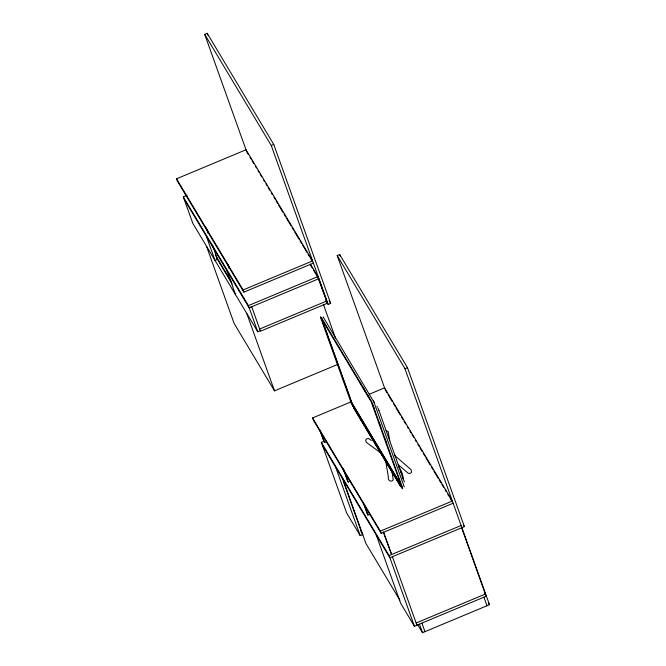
<?xml version="1.0" encoding="UTF-8"?>
<svg xmlns="http://www.w3.org/2000/svg" width="666" height="666" viewBox="0 0 666 666"><rect width="100%" height="100%" fill="white"/><g stroke="black" fill="none" stroke-linecap="round" stroke-linejoin="round"><path stroke-width="1" d="M404.37 481.976L378.962 410.472M246.936 152.339L204.695 34.349L207.193 33.3L273.768 144.447L330.677 303.396L328.18 304.445L325.849 300.557M176.532 178.804L246.02 149.767L312.595 260.914L243.107 289.951L176.532 178.804L177.314 181.002L243.889 292.149L313.378 263.112M204.695 34.349L271.262 145.496L273.768 144.447M260.264 330.744L257.767 331.785L249.226 307.942L184.082 199.084L183.3 196.886L187.104 195.296M385.09 389.327L337.196 255.561L339.693 254.52L407.484 367.69L464.393 526.639L389.901 557.758L322.119 444.597L321.328 442.39L324.209 441.192M183.3 196.886L248.418 305.611L317.907 276.573L327.447 303.23L260.464 331.218L251.706 306.768M249.226 307.942L251.731 306.901M259.673 329.021L326.665 301.032L317.965 277.564M206.56 246.445L234.141 323.476L274.484 390.834L337.312 364.585M337.196 255.561L404.978 368.731L407.484 367.69M453.138 503.23L381.143 533.308L313.361 420.138L312.57 417.94L350.965 401.898M369.205 394.272L384.565 387.853L452.347 501.023L380.361 531.11L312.57 417.94M353.08 406.235L401.232 486.621L400.499 486.247L355.336 410.847L353.08 406.235L360.248 417.599M319.672 429.737L323.826 441.35L324.558 442.557L326.457 441.766M342.973 468.24L347.477 480.819L348.201 482.034L350.1 481.235M363.087 502.222L367.241 513.827L367.973 515.043L369.871 514.244M322.369 445.163L346.661 513.02L360.181 535.589L362.687 534.54M321.328 442.39L389.111 555.561L461.105 525.482M416.133 622.985L485.622 593.947L484.565 592.191M376.182 534.856L400.699 603.329L414.418 626.231L486.405 596.153L484.299 592.623M417.732 624.775L422.485 632.7L489.468 604.711L404.978 368.731M386.089 430.794L388.153 431.443L389.727 440.8M381.01 453.071L366.333 442.349L365.634 440.159L366.866 438.744L368.506 438.461L371.37 440.451M394.347 455.178L411.03 469.63L411.605 472.219L410.489 473.235L408.441 473.426L398.168 464.677M404.27 486.946L373.909 402.056M402.539 487.853L371.836 401.956L321.262 317.491L321.345 317.973M247.336 152.855L248.401 154.637M250 157.301L251.065 159.082M252.131 160.856L253.729 163.528M255.328 166.192L256.393 167.974M257.992 170.638L259.057 172.419M260.123 174.192L261.721 176.865M263.32 179.529L264.385 181.31M265.975 183.974L267.041 185.756M268.107 187.537L269.705 190.201M271.303 192.865L272.369 194.647M273.967 197.319L275.033 199.092M276.099 200.874L277.697 203.538M278.763 205.319L283.025 212.429M284.091 214.211L285.689 216.875M286.746 218.656L291.009 225.766M292.074 227.547L293.673 230.211M294.738 231.993L299.001 239.111M300.066 240.884L301.665 243.556M302.73 245.329L306.993 252.447M308.058 254.221L309.648 256.893M310.714 258.666L311.78 260.448M310.431 264.102L317.907 276.573M310.689 265.409L312.287 268.082M313.361 269.863L318.698 278.779L249.209 307.809L248.418 305.611M385.348 390.06L386.954 392.732M388.02 394.513L392.291 401.64M393.356 403.421L394.955 406.102M396.029 407.883L400.299 415.01M401.365 416.791L402.963 419.463M404.029 421.245L405.636 423.917M407.234 426.59L408.3 428.38M409.906 431.052L410.972 432.833M412.038 434.615L413.636 437.287M415.243 439.96L416.308 441.741M417.907 444.413L418.972 446.195M420.046 447.977L422.177 451.548M423.243 453.33L424.85 456.002M425.915 457.783L430.186 464.91M431.252 466.691L432.85 469.363M433.924 471.145L438.195 478.28M439.26 480.061L440.859 482.733M441.924 484.515L443.531 487.187M445.129 489.86L446.195 491.641M447.802 494.314L448.867 496.095M449.933 497.885L451.531 500.557M329.079 300.732L330.677 303.396M463.328 524.85L464.393 526.639M374.109 402.381L323.118 316.908L323.193 317.332M359.698 381.951L360.764 383.733M363.969 389.086L362.371 386.405L363.936 389.102M359.665 381.968L360.731 383.749M365.001 390.884L366.067 392.665M367.674 395.338L368.739 397.127M488.419 602.946L489.468 604.711M398.618 466.691C401.015 470.213 403.246 474.292 403.022 478.704M351.964 402.938L402.164 486.754M401.956 486.888L352.031 403.471L321.736 319.081M361.305 419.364L362.362 421.128M363.42 422.902L401.515 486.496L400.782 486.13L360.93 419.597M359.873 417.823L353.371 406.118M215.368 255.053L231.385 281.785M216.691 258.142L232.176 283.991M257.767 331.785L192.832 223.376L184.291 199.534M360.481 530.078L362.063 532.717M361.122 531.934L362.853 534.923M399.891 600.208L365.917 543.481L342.174 477.172M373.443 400.89L373.776 401.556M377.048 406.343L377.472 407.151M377.963 408.166L378.954 410.464M400.582 471.928L400.79 472.444M351.848 402.797L321.728 318.673M461.863 528.421L484.89 592.74M483.907 597.194L486.971 605.752M339.693 254.52L340.393 256.468M402.056 475.982L403.005 478.629M372.386 403.646L374.134 408.533M379.029 422.219L380.777 427.106M384.981 438.827L386.73 443.714M271.262 145.496L328.18 304.445M323.376 304.27L335.597 338.403M421.919 623.093L424.983 631.651M419.422 624.142L422.485 632.7M207.193 33.3L207.892 35.248M383.649 532.267L391.616 554.52L383.266 532.017M392.399 556.718L416.916 625.183M380.361 531.11L381.143 533.308M389.111 555.561L414.418 626.231M364.16 504.395L367.973 515.043M343.698 469.455L348.201 482.034M343.19 480.827L361.338 531.51M335.88 467.732L360.181 535.589M320.396 430.952L324.558 442.557M243.107 289.951L243.889 292.149M246.903 313.811L274.484 390.834M227.814 264.41L229.212 268.323L227.089 263.195M227.039 270.895L235.573 294.738M206.477 228.405L208.233 233.291L205.752 227.189M212.404 245.071L217.524 259.382L215.018 260.423L206.485 236.58M392.066 472.003L393.231 479.778C391.558 482.883 387.329 480.444 388.37 477.097L385.714 460.947M320.404 317.024L351.59 404.037L402.389 488.861L371.228 401.831L320.454 317.024"/></g></svg>
